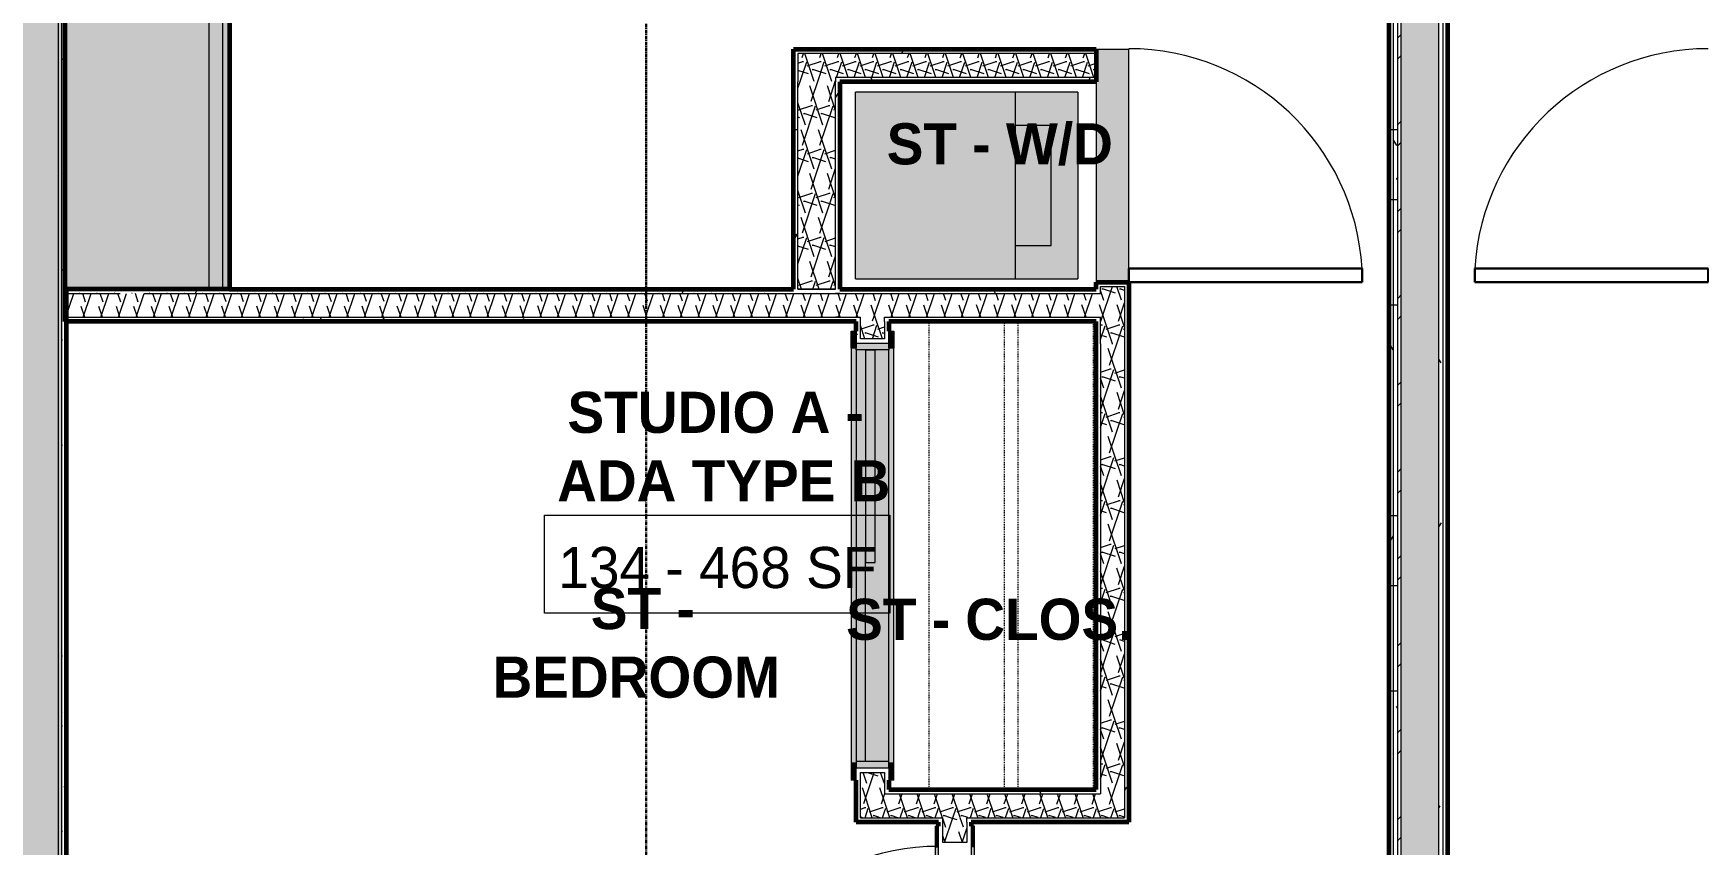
# Model space of a CAD drawing. Header units: inches. Extents: x -4110 to -1807, y 9775 to 11251.
# Drawn here: x -2916.7 to -2673.8, y 10570.9 to 10689.2 of the extents above; entities that cross this region are included whole.
import ezdxf

# ---------------------------------------------------------------- set-up
doc = ezdxf.new("R2010")
doc.units = ezdxf.units.IN
doc.header["$MEASUREMENT"] = 0
doc.linetypes.add('Dash', pattern=[0.25, 0.125, -0.125])
doc.linetypes.add('Grid Line 1_2_', pattern=[0.875, 0.5, -0.125, 0.125, -0.125])
for name, color, linetype, lineweight in [('0-1', 7, 'Continuous', 5), ('0-2', 7, 'Continuous', 9), ('A-AREA-IDEN', 2, 'Continuous', 9), ('A-DOOR', 31, 'Continuous', 18), ('A-DOOR-3', 7, 'Continuous', 9), ('A-DOOR-4', 50, 'Continuous', 30), ('A-DOOR-FRAM-1', 31, 'Continuous', 18), ('A-DOOR-FRAM-2', 7, 'Continuous', 9), ('A-WALL', 113, 'Continuous', 18), ('A-WALL-1', 8, 'Continuous', 5), ('A-WALL-5', 250, 'Continuous', 60), ('A-WALL-6', 10, 'Continuous', 18), ('A-WALL-PATT-1', 7, 'Continuous', 9), ('A-WALL-PATT-2', 253, 'Continuous', 9), ('A-WALL-PATT-4', 111, 'Continuous', 9), ('I-WALL-4', 2, 'Continuous', 5), ('I-WALL-5', 2, 'Continuous', 60), ('P-SANR-FIXT-1', 135, 'Continuous', 9), ('P-SANR-FIXT-2', 7, 'Continuous', 9), ('Q-CASE-1', 7, 'Continuous', 9), ('Q-CASE-6', 253, 'Continuous', 9), ('Q-CASE-7', 250, 'Continuous', 60), ('Q-CASE-HDLN-1', 7, 'Dash', 9), ('S-GRID-1', 1, 'Grid Line 1_2_', 30)]:
    doc.layers.add(name, color=color, linetype=linetype, lineweight=lineweight)
doc.styles.add('Century Gothic', font='ufonts.com_century-gothic.ttf', dxfattribs={"height": 6})
doc.styles.add('Century Gothic_B', font='GOTHICB.TTF', dxfattribs={"height": 6})
pattern_1 = [(0, (0, 0), (20.48, 5.12), [0.845, -14.515, 0.845, -14.515, -81.92]), (0, (0, 0), (20.48, 5.12), [-30.72, 0.845, -29.875, 0.845, -14.515, -35.84]), (0, (0, 0), (20.48, 5.12), [-76.8, 0.845, -9.395, 0.845, -24.755]), (120, (7.68, 2.56), (-14.67405, 15.1762003), [0.845, -14.515, 0.845, -14.515, -81.92]), (120, (7.68, 2.56), (-14.67405, 15.1762003), [-30.72, 0.845, -29.875, 0.845, -14.515, -35.84]), (120, (7.68, 2.56), (-14.67405, 15.1762003), [-76.8, 0.845, -9.395, 0.845, -24.755]), (240, (10.24, 12.8), (-5.80595, -20.2962003), [0.845, -14.515, 0.845, -14.515, -81.92]), (240, (10.24, 12.8), (-5.80595, -20.2962003), [-30.72, 0.845, -29.875, 0.845, -14.515, -35.84]), (240, (10.24, 12.8), (-5.80595, -20.2962003), [-76.8, 0.845, -9.395, 0.845, -24.755])]
pattern_2 = [(161.57, (0.32, 0.32), (-2.560496185, -0.000537386), [0, -18.214, 2.022, 0]), (18.43, (-0.32, 0.32), (-2.560496185, 0.000537386), [0, -18.214, 2.022, 0]), (108.43, (0.32, 0.32), (1.27922091, -6.400876726), [6.07, -14.166]), (71.57, (-0.32, 0.32), (1.27922091, 6.400876726), [6.07, -14.166])]

# ---------------------------------------------------------------- blocks, each defined once
blk = doc.blocks.new('SWING - SINGLE - FLUSH - SWING - OFFSET PIVOT - 34_ x 80_ - DRYWALL FRAME-3983854-ENLARGED RCP - 1ST FLOOR PLAN - WEST')
at = {"layer": 'A-DOOR-3'}
blk.add_arc((17, -2.37), 34.07, 180, 266.6343, dxfattribs=at)
at = {"layer": 'A-DOOR-4'}
for p, q in [((15, -2.37), (15, -36.38)), ((17, -2.37), (15, -2.37)), ((17, -2.37), (17, -36.38)), ((17, -36.38), (15, -36.38))]:
    blk.add_line(p, q, dxfattribs=at)
blk = doc.blocks.new('SLIDING - FLUSH - SLIDING - FLUSH - 5-0 x 6-8-3934327-ENLARGED RCP - 1ST FLOOR PLAN - WEST')
at = {"layer": 'A-DOOR'}
for points in [[(-30.25, 3), (-32.75, 3), (-32.75, 2.25), (-30.25, 2.25)], [(30.25, 2.38), (30.25, 3), (-30.25, 3), (-30.25, 2.25), (30.25, 2.25)], [(32.75, 2.38), (32.75, 3), (30.25, 3), (30.25, 2.25), (32.75, 2.25)], [(1, 2.25), (-30, 2.25), (-30, 0.87), (1, 0.87)], [(30, 0.87), (-1, 0.87), (-1, -0.5), (30, -0.5)], [(-30.25, -3.25), (-30.25, -2.5), (-32.75, -2.5), (-32.75, -3.25), (-31, -3.25)], [(30.25, -3.25), (30.25, -2.5), (-30.25, -2.5), (-30.25, -3.25), (30.14, -3.25)], [(32.75, -3.25), (32.75, -2.5), (30.25, -2.5), (30.25, -3.25), (31, -3.25)]]:
    blk.add_hatch(color=256, dxfattribs=at).paths.add_polyline_path(points, flags=0)
at = {"layer": 'A-DOOR-FRAM-1'}
for points in [[(-30, 2.25), (-31, 2.25), (-31, -2.5), (-30, -2.5), (-30, 0.87)], [(31, 2.25), (30, 2.25), (30, -2.5), (31, -2.5)]]:
    blk.add_hatch(color=256, dxfattribs=at).paths.add_polyline_path(points, flags=0)
h = blk.add_hatch(color=256, dxfattribs=at)
h.paths.add_polyline_path([(30, -0.5), (-1, -0.5), (-1, 0.87), (-30, 0.87), (-30, -2.5), (30, -2.5)], flags=0)
h.paths.add_polyline_path([(30, 0.87), (30, 2.25), (1, 2.25), (1, 0.87), (9.61, 0.87)], flags=0)
at = {"layer": 'A-DOOR-3'}
for p, q in [((-32.75, 2.25), (-32.75, 3)), ((-30.25, 3), (-32.75, 3)), ((30.25, 3), (-30.25, 3)), ((-30.25, 3), (-30.25, 2.25)), ((30.25, 2.25), (30.25, 3)), ((30.25, 3), (32.75, 3)), ((32.75, 3), (32.75, 2.25)), ((-32.75, 2.25), (-30.25, 2.25)), ((1, 2.25), (-30, 2.25)), ((-30, 2.25), (-30, 0.87)), ((-30, 0.87), (1, 0.87)), ((30, 0.87), (-1, 0.87)), ((-1, 0.87), (-1, -0.5)), ((1, 2.25), (1, 0.87)), ((30, 0.87), (30, -0.5)), ((32.75, 2.25), (30.25, 2.25)), ((-1, -0.5), (30, -0.5)), ((-32.75, -3.25), (-32.75, -2.5)), ((-30.25, -2.5), (-32.75, -2.5)), ((-32.75, -3.25), (-30.25, -3.25)), ((-30.25, -2.5), (-30.25, -3.25)), ((-30.25, -3.25), (30.25, -3.25)), ((30.25, -2.5), (32.75, -2.5)), ((30.25, -3.25), (30.25, -2.5)), ((32.75, -3.25), (30.25, -3.25)), ((32.75, -2.5), (32.75, -3.25))]:
    blk.add_line(p, q, dxfattribs=at)
at = {"layer": 'A-DOOR-FRAM-2'}
for p, q in [((-30, 2.25), (-31, 2.25)), ((-31, -2.5), (-31, 2.25)), ((-30, 2.25), (-30, -2.5)), ((30, 2.25), (1, 2.25)), ((30, -2.5), (30, 2.25)), ((30, 2.25), (31, 2.25)), ((31, 2.25), (31, -2.5)), ((-31, -2.5), (-30, -2.5)), ((-30, -2.5), (30, -2.5)), ((31, -2.5), (30, -2.5))]:
    blk.add_line(p, q, dxfattribs=at)
blk = doc.blocks.new('SWING - SINGLE - FLUSH - SWING - FLUSH - 2-10 x 6-8 - PRIVACY-3983845-ENLARGED RCP - 1ST FLOOR PLAN - WEST')
at = {"layer": 'A-DOOR-FRAM-1'}
for points in [[(-20, 2.38), (-17, 2.38), (-17, 2.88), (-20, 2.88)], [(-17, 2.38), (17, 2.38), (17, 2.88), (-17, 2.88)], [(17, 2.38), (20, 2.38), (20, 2.88), (17, 2.88)], [(-20, -2.87), (-17, -2.87), (-17, -2.37), (-20, -2.37)], [(-17, -2.87), (17, -2.87), (17, -2.37), (-17, -2.37)], [(17, -2.87), (20, -2.87), (20, -2.37), (17, -2.37)]]:
    blk.add_hatch(color=256, dxfattribs=at).paths.add_polyline_path(points, flags=0)
at = {"layer": 'A-DOOR-3'}
blk.add_arc((17, -2.37), 34.07, 180, 266.6343, dxfattribs=at)
at = {"layer": 'A-DOOR-4'}
for p, q in [((15, -2.37), (15, -36.38)), ((17, -2.37), (15, -2.37)), ((17, -2.37), (17, -36.38)), ((17, -36.38), (15, -36.38))]:
    blk.add_line(p, q, dxfattribs=at)
at = {"layer": 'A-DOOR-FRAM-2'}
for p, q in [((-17, 2.88), (-20, 2.88)), ((-20, 2.88), (-20, 2.38)), ((17, 2.88), (-17, 2.88)), ((-17, 2.88), (-17, 2.38)), ((20, 2.88), (17, 2.88)), ((17, 2.88), (17, 2.38)), ((20, 2.88), (20, 2.38)), ((-20, 2.38), (-17, 2.38)), ((-17, 2.38), (17, 2.38)), ((17, 2.38), (20, 2.38)), ((-17, -2.37), (-20, -2.37)), ((-20, -2.87), (-20, -2.37)), ((17, -2.37), (-17, -2.37)), ((-17, -2.87), (-17, -2.37)), ((20, -2.37), (17, -2.37)), ((17, -2.87), (17, -2.37)), ((20, -2.87), (20, -2.37)), ((-20, -2.87), (-17, -2.87)), ((-17, -2.87), (17, -2.87)), ((17, -2.87), (20, -2.87))]:
    blk.add_line(p, q, dxfattribs=at)
blk = doc.blocks.new('OD_CW_Closet - OD_CW_Closet-3786619-ENLARGED RCP - 1ST FLOOR PLAN - WEST')
at = {"layer": 'Q-CASE-HDLN-1'}
for p, q in [((68.99, 24), (0.74, 24)), ((0.74, 13), (68.99, 13)), ((0.74, 11), (68.99, 11)), ((0.74, 0), (68.99, 0))]:
    blk.add_line(p, q, dxfattribs=at)
blk = doc.blocks.new('SWING - SINGLE - FLUSH - SWING - OFFSET PIVOT - 34_ x 80_ - DRYWALL FRAME-3983855-ENLARGED RCP - 1ST FLOOR PLAN - WEST')
at = {"layer": 'A-DOOR-3'}
blk.add_arc((17, 2.37), 34.07, 93.3657, 180, dxfattribs=at)
at = {"layer": 'A-DOOR-4'}
for p, q in [((15, 2.37), (15, 36.38)), ((17, 36.38), (15, 36.38)), ((17, 2.37), (17, 36.38)), ((17, 2.37), (15, 2.37))]:
    blk.add_line(p, q, dxfattribs=at)
blk = doc.blocks.new('Stacked Washer and Dryer - 26_x25_ - Private-3627842-ENLARGED RCP - 1ST FLOOR PLAN - WEST')
at = {"layer": 'P-SANR-FIXT-1'}
blk.add_hatch(color=256, dxfattribs=at).paths.add_polyline_path([(29.04, 13.62), (0, 13.62), (0, -13.63), (32.44, -13.63), (32.44, 13.62)], flags=0)
at = {"layer": 'P-SANR-FIXT-2'}
for p, q in [((32.44, 13.62), (0, 13.62)), ((0, -13.63), (0, 13.62)), ((23.34, -13.63), (23.34, 13.62)), ((32.44, 13.62), (32.44, -13.63)), ((28.53, 8.75), (23.34, 8.75)), ((28.53, -8.75), (28.53, 8.75)), ((23.34, -8.75), (28.53, -8.75)), ((0, -13.63), (32.44, -13.63))]:
    blk.add_line(p, q, dxfattribs=at)
blk = doc.blocks.new('OD_CW_Base Cabinet - OD_CW_Base Cabinet-3857769-ENLARGED RCP - 1ST FLOOR PLAN - WEST')
at = {"layer": 'Q-CASE-6'}
for points in [[(0.74, -1), (162.69, -1), (162.69, 0), (0.74, 0)], [(0.74, -3), (162.69, -3), (162.69, -1), (0.74, -1)], [(0.74, -14.43), (0.74, -24), (162.69, -24), (162.69, -3), (0.74, -3)]]:
    blk.add_hatch(color=256, dxfattribs=at).paths.add_polyline_path(points, flags=0)
at = {"layer": 'Q-CASE-1'}
for p, q in [((0.74, 0), (0.74, -1)), ((162.69, 0), (0.74, 0)), ((162.69, -1), (0.74, -1)), ((0.74, -1), (0.74, -3)), ((162.69, -1), (0.74, -1)), ((162.69, -1), (162.69, 0)), ((162.69, -3), (162.69, -1)), ((0.74, -3), (0.74, -24)), ((162.69, -3), (0.74, -3)), ((162.69, -24), (162.69, -3)), ((162.69, -24), (0.74, -24))]:
    blk.add_line(p, q, dxfattribs=at)
at = {"layer": 'Q-CASE-7'}
for p, q in [((0.74, -24), (0.74, 0)), ((0.74, 0), (162.69, 0)), ((162.69, 0), (162.69, -24)), ((162.69, -24), (0.74, -24))]:
    blk.add_line(p, q, dxfattribs=at)
blk = doc.blocks.new('CTR - 1st Phase - Unit Layouts_rvt-1-ENLARGED RCP - 1ST FLOOR PLAN - WEST')
at = {"layer": 'A-WALL-1'}
blk.add_hatch(color=256, dxfattribs=at).paths.add_polyline_path([(-2761.7, 10652.91), (-2756.95, 10652.91), (-2756.95, 10686.91), (-2761.7, 10686.91), (-2761.7, 10653.41)], flags=0)
at = {"layer": 'A-WALL-PATT-1'}
h = blk.add_hatch(dxfattribs=at)
h.set_pattern_fill('FP_1', color=256, style=0, pattern_type=2)
h.set_pattern_definition(pattern_1)
h.paths.add_polyline_path([(-2805.82, 10686.29), (-2761.7, 10686.29), (-2761.7, 10686.91), (-2805.82, 10686.91), (-2805.82, 10686.69)], flags=0)
h = blk.add_hatch(dxfattribs=at)
h.set_pattern_fill('FP_1', color=256, style=0, pattern_type=2)
h.set_pattern_definition(pattern_1)
h.paths.add_polyline_path([(-2805.2, 10651.91), (-2805.2, 10686.29), (-2805.82, 10686.28), (-2805.82, 10651.91)], flags=0)
h = blk.add_hatch(dxfattribs=at)
h.set_pattern_fill('FP_1', color=256, style=0, pattern_type=2)
h.set_pattern_definition(pattern_1)
h.paths.add_polyline_path([(-2796.82, 10682.16), (-2761.7, 10682.16), (-2761.7, 10682.79), (-2799.7, 10682.79), (-2799.7, 10682.16), (-2799.07, 10682.16)], flags=0)
h = blk.add_hatch(dxfattribs=at)
h.set_pattern_fill('FP_1', color=256, style=0, pattern_type=2)
h.set_pattern_definition(pattern_1)
h.paths.add_polyline_path([(-2799.7, 10651.91), (-2799.07, 10651.91), (-2799.07, 10682.16), (-2799.7, 10682.16), (-2799.7, 10660.67)], flags=0)
h = blk.add_hatch(dxfattribs=at)
h.set_pattern_fill('FP_1', color=256, style=0, pattern_type=2)
h.set_pattern_definition(pattern_1)
h.paths.add_polyline_path([(-2911.89, 10651.29), (-2904.26, 10651.29), (-2904.26, 10651.91), (-2911.89, 10651.91), (-2911.89, 10651.3)], flags=0)
h.paths.add_polyline_path([(-2889.07, 10651.29), (-2799.07, 10651.29), (-2799.07, 10651.91), (-2900.51, 10651.91), (-2900.51, 10651.29), (-2891.07, 10651.29)], flags=0)
h = blk.add_hatch(dxfattribs=at)
h.set_pattern_fill('FP_1', color=256, style=0, pattern_type=2)
h.set_pattern_definition(pattern_1)
h.paths.add_polyline_path([(-2792.57, 10651.29), (-2761.7, 10651.29), (-2761.7, 10651.91), (-2799.07, 10651.91), (-2799.07, 10651.29), (-2796.7, 10651.29)], flags=0)
h = blk.add_hatch(dxfattribs=at)
h.set_pattern_fill('FP_1', color=256, style=0, pattern_type=2)
h.set_pattern_definition(pattern_1)
h.paths.add_polyline_path([(-2814.62, 10647.16), (-2799.07, 10647.16), (-2799.07, 10647.79), (-2911.89, 10647.79), (-2911.89, 10647.16), (-2881.98, 10647.16)], flags=0)
h = blk.add_hatch(dxfattribs=at)
h.set_pattern_fill('FP_1', color=256, style=0, pattern_type=2)
h.set_pattern_definition(pattern_1)
h.paths.add_polyline_path([(-2796.7, 10574.16), (-2796.07, 10574.16), (-2796.07, 10581.41), (-2794.32, 10581.41), (-2794.32, 10582.04), (-2796.7, 10582.04), (-2796.7, 10574.79)], flags=0)
h.paths.add_polyline_path([(-2796.7, 10644.04), (-2794.32, 10644.04), (-2794.32, 10644.66), (-2796.07, 10644.66), (-2796.07, 10647.16), (-2796.7, 10647.16), (-2796.7, 10644.66)], flags=0)
h = blk.add_hatch(dxfattribs=at)
h.set_pattern_fill('FP_1', color=256, style=0, pattern_type=2)
h.set_pattern_definition(pattern_1)
h.paths.add_polyline_path([(-2792.57, 10578.29), (-2791.95, 10578.29), (-2791.95, 10582.04), (-2794.32, 10582.04), (-2794.32, 10581.41), (-2792.57, 10581.41), (-2792.57, 10578.53)], flags=0)
h.paths.add_polyline_path([(-2794.32, 10644.04), (-2791.95, 10644.04), (-2791.95, 10647.16), (-2792.57, 10647.15), (-2792.57, 10644.66), (-2794.32, 10644.66)], flags=0)
h = blk.add_hatch(dxfattribs=at)
h.set_pattern_fill('FP_1', color=256, style=0, pattern_type=2)
h.set_pattern_definition(pattern_1)
h.paths.add_polyline_path([(-2761.07, 10578.29), (-2761.07, 10643.92), (-2761.7, 10643.92), (-2761.7, 10578.29)], flags=0)
h = blk.add_hatch(dxfattribs=at)
h.set_pattern_fill('FP_1', color=256, style=0, pattern_type=2)
h.set_pattern_definition(pattern_1)
h.paths.add_polyline_path([(-2756.95, 10574.16), (-2756.95, 10643.92), (-2757.57, 10643.92), (-2757.57, 10574.16)], flags=0)
h = blk.add_hatch(dxfattribs=at)
h.set_pattern_fill('FP_1', color=256, style=0, pattern_type=2)
h.set_pattern_definition(pattern_1)
h.paths.add_polyline_path([(-2780.57, 10578.29), (-2761.7, 10578.29), (-2761.7, 10578.91), (-2791.95, 10578.91), (-2791.95, 10578.29), (-2780.94, 10578.29)], flags=0)
h = blk.add_hatch(dxfattribs=at)
h.set_pattern_fill('FP_1', color=256, style=0, pattern_type=2)
h.set_pattern_definition(pattern_1)
h.paths.add_polyline_path([(-2784.07, 10475.54), (-2784.07, 10489.91), (-2782.32, 10489.91), (-2782.32, 10490.54), (-2784.7, 10490.54), (-2784.67, 10476.14), (-2784.08, 10475.54)], flags=0)
h.paths.add_polyline_path([(-2783.94, 10524.54), (-2782.32, 10524.54), (-2782.32, 10525.16), (-2784.07, 10525.16), (-2784.07, 10528.79), (-2784.7, 10528.79), (-2784.7, 10524.54), (-2784.07, 10524.54)], flags=0)
h.paths.add_polyline_path([(-2784.7, 10532.29), (-2784.07, 10532.32), (-2784.07, 10535.91), (-2782.32, 10535.91), (-2782.32, 10536.54), (-2784.7, 10536.54), (-2784.7, 10532.91)], flags=0)
h.paths.add_polyline_path([(-2783.94, 10570.54), (-2782.32, 10570.54), (-2782.32, 10571.16), (-2784.07, 10571.16), (-2784.07, 10574.16), (-2784.7, 10574.16), (-2784.7, 10570.54), (-2784.07, 10570.54)], flags=0)
h = blk.add_hatch(dxfattribs=at)
h.set_pattern_fill('FP_1', color=256, style=0, pattern_type=2)
h.set_pattern_definition(pattern_1)
h.paths.add_polyline_path([(-2779.95, 10475.54), (-2779.95, 10490.54), (-2782.32, 10490.54), (-2782.32, 10489.91), (-2780.57, 10489.91), (-2780.57, 10475.54)], flags=0)
h.paths.add_polyline_path([(-2779.95, 10524.54), (-2779.97, 10536.54), (-2782.32, 10536.54), (-2782.32, 10535.91), (-2780.57, 10535.91), (-2780.57, 10525.16), (-2782.32, 10525.16), (-2782.32, 10524.54), (-2780.57, 10524.54)], flags=0)
h.paths.add_polyline_path([(-2779.95, 10570.54), (-2779.95, 10574.16), (-2780.57, 10574.16), (-2780.57, 10571.16), (-2782.32, 10571.16), (-2782.32, 10570.54), (-2780.57, 10570.54)], flags=0)
at = {"layer": 'A-WALL-PATT-2'}
h = blk.add_hatch(dxfattribs=at)
h.set_pattern_fill('FP_2', color=256, style=0, pattern_type=2)
h.set_pattern_definition(pattern_2)
h.paths.add_polyline_path([(-2805.2, 10682.79), (-2761.7, 10682.79), (-2761.7, 10686.29), (-2805.2, 10686.29)], flags=0)
h = blk.add_hatch(dxfattribs=at)
h.set_pattern_fill('FP_2', color=256, style=0, pattern_type=2)
h.set_pattern_definition(pattern_2)
h.paths.add_polyline_path([(-2805.2, 10651.91), (-2799.7, 10651.91), (-2799.7, 10682.79), (-2805.2, 10682.79), (-2805.2, 10660.67)], flags=0)
h = blk.add_hatch(dxfattribs=at)
h.set_pattern_fill('FP_2', color=256, style=0, pattern_type=2)
h.set_pattern_definition(pattern_2)
h.paths.add_polyline_path([(-2814.62, 10647.79), (-2799.7, 10647.79), (-2799.7, 10651.29), (-2911.89, 10651.29), (-2911.89, 10647.85), (-2912.07, 10647.79), (-2881.98, 10647.79)], flags=0)
h = blk.add_hatch(dxfattribs=at)
h.set_pattern_fill('FP_2', color=256, style=0, pattern_type=2)
h.set_pattern_definition(pattern_2)
h.paths.add_polyline_path([(-2792.57, 10647.79), (-2761.07, 10647.8), (-2761.07, 10651.29), (-2799.7, 10651.29), (-2799.7, 10647.79), (-2796.07, 10647.79)], flags=0)
h = blk.add_hatch(dxfattribs=at)
h.set_pattern_fill('FP_2', color=256, style=0, pattern_type=2)
h.set_pattern_definition(pattern_2)
h.paths.add_polyline_path([(-2757.57, 10643.92), (-2757.57, 10652.29), (-2761.07, 10652.29), (-2761.07, 10643.92), (-2759.32, 10643.92)], flags=0)
h = blk.add_hatch(dxfattribs=at)
h.set_pattern_fill('FP_2', color=256, style=0, pattern_type=2)
h.set_pattern_definition(pattern_2)
h.paths.add_polyline_path([(-2796.07, 10574.79), (-2792.57, 10574.79), (-2792.57, 10581.41), (-2796.07, 10581.41), (-2796.07, 10578.29)], flags=0)
h.paths.add_polyline_path([(-2794.32, 10644.66), (-2792.57, 10644.66), (-2792.57, 10647.79), (-2796.07, 10647.79), (-2796.07, 10644.66)], flags=0)
h = blk.add_hatch(dxfattribs=at)
h.set_pattern_fill('FP_2', color=256, style=0, pattern_type=2)
h.set_pattern_definition(pattern_2)
h.paths.add_polyline_path([(-2759.32, 10574.79), (-2757.57, 10574.79), (-2757.57, 10643.92), (-2761.07, 10643.92), (-2761.07, 10574.79)], flags=0)
h = blk.add_hatch(dxfattribs=at)
h.set_pattern_fill('FP_2', color=256, style=0, pattern_type=2)
h.set_pattern_definition(pattern_2)
h.paths.add_polyline_path([(-2792.57, 10574.79), (-2761.07, 10574.81), (-2761.07, 10578.29), (-2792.57, 10578.29), (-2792.57, 10574.84)], flags=0)
h = blk.add_hatch(dxfattribs=at)
h.set_pattern_fill('FP_2', color=256, style=0, pattern_type=2)
h.set_pattern_definition(pattern_2)
h.paths.add_polyline_path([(-2784.07, 10475.54), (-2780.57, 10475.54), (-2780.57, 10489.91), (-2784.07, 10489.91), (-2784.07, 10475.87)], flags=0)
h.paths.add_polyline_path([(-2782.32, 10525.16), (-2780.57, 10525.16), (-2780.57, 10535.91), (-2784.07, 10535.91), (-2784.07, 10525.16)], flags=0)
h.paths.add_polyline_path([(-2784.07, 10571.16), (-2780.57, 10571.16), (-2780.57, 10574.79), (-2784.07, 10574.79), (-2784.07, 10574.16)], flags=0)
at = {"layer": 'A-WALL-5'}
for p, q in [((-2805.82, 10686.91), (-2761.7, 10686.91)), ((-2805.82, 10686.29), (-2805.82, 10686.91)), ((-2805.82, 10682.16), (-2805.82, 10686.29)), ((-2761.7, 10686.91), (-2761.7, 10682.16)), ((-2805.82, 10651.91), (-2805.82, 10682.16)), ((-2761.7, 10682.16), (-2799.07, 10682.16)), ((-2799.07, 10682.16), (-2799.07, 10651.91)), ((-2912.07, 10647.16), (-2912.07, 10651.91)), ((-2888.07, 10651.91), (-2805.82, 10651.91)), ((-2799.07, 10651.91), (-2761.7, 10651.91)), ((-2761.7, 10651.91), (-2761.7, 10652.91)), ((-2761.7, 10652.91), (-2756.95, 10652.91)), ((-2756.95, 10652.91), (-2756.95, 10643.92)), ((-2799.07, 10647.16), (-2912.07, 10647.16)), ((-2796.7, 10647.16), (-2799.07, 10647.16)), ((-2796.7, 10645.79), (-2796.7, 10647.16)), ((-2791.95, 10647.16), (-2791.95, 10645.79)), ((-2761.7, 10647.16), (-2791.95, 10647.16)), ((-2761.7, 10643.92), (-2761.7, 10647.16)), ((-2761.7, 10578.91), (-2761.7, 10643.92)), ((-2756.95, 10643.92), (-2756.95, 10574.16)), ((-2796.7, 10574.16), (-2796.7, 10580.29)), ((-2791.95, 10580.29), (-2791.95, 10578.91)), ((-2791.95, 10578.91), (-2761.7, 10578.91)), ((-2796.07, 10574.16), (-2796.7, 10574.16)), ((-2791.95, 10574.16), (-2796.07, 10574.16)), ((-2784.7, 10574.16), (-2791.95, 10574.16)), ((-2784.7, 10573.54), (-2784.7, 10574.16)), ((-2779.95, 10574.16), (-2779.95, 10573.54)), ((-2761.7, 10574.16), (-2779.95, 10574.16)), ((-2757.57, 10574.16), (-2761.7, 10574.16)), ((-2756.95, 10574.16), (-2757.57, 10574.16))]:
    blk.add_line(p, q, dxfattribs=at)
at = {"layer": 'A-WALL-6'}
for p, q in [((-2761.7, 10686.29), (-2805.2, 10686.29)), ((-2805.2, 10686.29), (-2805.2, 10682.79)), ((-2761.7, 10686.91), (-2756.95, 10686.91)), ((-2756.95, 10652.91), (-2756.95, 10686.91)), ((-2805.2, 10682.79), (-2805.2, 10682.16)), ((-2761.7, 10682.79), (-2799.7, 10682.79)), ((-2799.7, 10682.79), (-2799.7, 10682.16)), ((-2805.2, 10651.91), (-2805.2, 10682.16)), ((-2799.7, 10651.91), (-2799.7, 10682.16)), ((-2761.7, 10682.16), (-2761.7, 10652.91)), ((-2912.07, 10651.29), (-2904.26, 10651.29)), ((-2904.26, 10651.29), (-2904.01, 10651.29)), ((-2900.51, 10651.29), (-2799.7, 10651.29)), ((-2805.2, 10651.91), (-2799.7, 10651.91)), ((-2799.7, 10651.91), (-2805.2, 10651.91)), ((-2799.7, 10651.29), (-2799.07, 10651.29)), ((-2799.07, 10651.29), (-2799.7, 10651.29)), ((-2799.07, 10651.29), (-2761.7, 10651.29)), ((-2761.7, 10651.29), (-2761.07, 10651.29)), ((-2761.07, 10651.29), (-2761.07, 10652.29)), ((-2761.07, 10652.29), (-2759.32, 10652.29)), ((-2759.32, 10652.29), (-2757.57, 10652.29)), ((-2757.57, 10652.29), (-2757.57, 10643.92)), ((-2912.07, 10647.79), (-2799.7, 10647.79)), ((-2799.7, 10647.79), (-2799.07, 10647.79)), ((-2799.07, 10647.79), (-2799.7, 10647.79)), ((-2799.07, 10647.79), (-2796.07, 10647.79)), ((-2796.07, 10647.16), (-2796.07, 10647.79)), ((-2796.07, 10644.66), (-2796.07, 10647.16)), ((-2792.57, 10647.16), (-2792.57, 10647.79)), ((-2792.57, 10647.79), (-2761.7, 10647.79)), ((-2792.57, 10647.16), (-2792.57, 10644.66)), ((-2761.7, 10647.79), (-2761.07, 10647.79)), ((-2761.07, 10643.92), (-2761.07, 10647.79)), ((-2794.32, 10644.66), (-2796.07, 10644.66)), ((-2792.57, 10644.66), (-2794.32, 10644.66)), ((-2761.07, 10643.92), (-2761.07, 10578.29)), ((-2757.57, 10643.92), (-2757.57, 10574.79)), ((-2796.07, 10574.79), (-2796.07, 10581.41)), ((-2796.07, 10581.41), (-2794.32, 10581.41)), ((-2794.32, 10581.41), (-2792.57, 10581.41)), ((-2792.57, 10581.41), (-2792.57, 10578.29)), ((-2792.57, 10578.29), (-2791.95, 10578.29)), ((-2791.95, 10578.29), (-2761.7, 10578.29)), ((-2761.7, 10578.29), (-2761.07, 10578.29)), ((-2796.07, 10574.79), (-2792.57, 10574.79)), ((-2792.57, 10574.79), (-2791.95, 10574.79)), ((-2791.95, 10574.79), (-2784.07, 10574.79)), ((-2784.07, 10574.16), (-2784.07, 10574.79)), ((-2784.07, 10571.16), (-2784.07, 10574.16)), ((-2780.57, 10574.16), (-2780.57, 10574.79)), ((-2780.57, 10574.79), (-2761.7, 10574.79)), ((-2780.57, 10574.16), (-2780.57, 10571.16)), ((-2761.7, 10574.79), (-2761.07, 10574.79)), ((-2761.07, 10574.79), (-2757.57, 10574.79)), ((-2782.32, 10571.16), (-2784.07, 10571.16)), ((-2780.57, 10571.16), (-2782.32, 10571.16))]:
    blk.add_line(p, q, dxfattribs=at)
at = {"layer": '0-2'}
for name, p, rotation in [('OD_CW_Base Cabinet - OD_CW_Base Cabinet-3857769-ENLARGED RCP - 1ST FLOOR PLAN - WEST', (-2888.07, 10814.6), 270.0000000000032), ('SWING - SINGLE - FLUSH - SWING - OFFSET PIVOT - 34_ x 80_ - DRYWALL FRAME-3983855-ENLARGED RCP - 1ST FLOOR PLAN - WEST', (-2759.32, 10669.91), 269.9999999999723), ('SWING - SINGLE - FLUSH - SWING - OFFSET PIVOT - 34_ x 80_ - DRYWALL FRAME-3983854-ENLARGED RCP - 1ST FLOOR PLAN - WEST', (-2670.12, 10669.91), 270.0000000000269), ('OD_CW_Closet - OD_CW_Closet-3786619-ENLARGED RCP - 1ST FLOOR PLAN - WEST', (-2786.11, 10647.9), 270.0000000000189), ('SLIDING - FLUSH - SLIDING - FLUSH - 5-0 x 6-8-3934327-ENLARGED RCP - 1ST FLOOR PLAN - WEST', (-2794.45, 10613.04), 90.00000000004364), ('SWING - SINGLE - FLUSH - SWING - FLUSH - 2-10 x 6-8 - PRIVACY-3983845-ENLARGED RCP - 1ST FLOOR PLAN - WEST', (-2782.32, 10553.54), 270.0000000000309)]:
    blk.add_blockref(name, p, dxfattribs=dict(at, rotation=rotation))
blk.add_blockref('Stacked Washer and Dryer - 26_x25_ - Private-3627842-ENLARGED RCP - 1ST FLOOR PLAN - WEST', (-2796.82, 10667.04), dxfattribs=at)
blk = doc.blocks.new('CTR - 1st Phase - Structure_rvt-1-ENLARGED RCP - 1ST FLOOR PLAN - WEST')
at = {"layer": 'S-GRID-1'}
blk.add_line((-2827.32, 9774.88), (-2827.32, 11217.93), dxfattribs=at)

msp = doc.modelspace()

# ---------------------------------------------------------------- hatches: boundary and pattern name
at = {"layer": 'A-WALL-PATT-4'}
h = msp.add_hatch(dxfattribs=at)
h.set_pattern_fill('FP_1', color=256, style=0, pattern_type=2)
h.set_pattern_definition(pattern_1)
h.paths.add_polyline_path([(-2718.35, 10475.54), (-2718.35, 10814.49), (-2718.97, 10814.49), (-2718.97, 10475.54)], flags=0)
h = msp.add_hatch(dxfattribs=at)
h.set_pattern_fill('FP_1', color=256, style=0, pattern_type=2)
h.set_pattern_definition(pattern_1)
h.paths.add_polyline_path([(-2717.72, 10475.54), (-2717.72, 10814.49), (-2718.35, 10814.49), (-2718.35, 10475.54)], flags=0)
h = msp.add_hatch(dxfattribs=at)
h.set_pattern_fill('FP_3', color=256, style=0, pattern_type=2)
h.set_pattern_definition([(45, (0, 0), (-6.335677, 6.335677), []), (45, (0, 9.6), (-6.335677, 6.335677), [])])
h.paths.add_polyline_path([(-2717.72, 10475.54), (-2717.22, 10475.54), (-2717.22, 10814.49), (-2717.72, 10814.49), (-2717.72, 10475.87)], flags=0)
h = msp.add_hatch(dxfattribs=at)
h.set_pattern_fill('FP_2', color=256, style=0, pattern_type=2)
h.set_pattern_definition(pattern_2)
h.paths.add_polyline_path([(-2711.72, 10475.54), (-2711.72, 10814.49), (-2717.22, 10814.49), (-2717.22, 10475.54), (-2713.58, 10475.54)], flags=0)
h = msp.add_hatch(dxfattribs=at)
h.set_pattern_fill('FP_1', color=256, style=0, pattern_type=2)
h.set_pattern_definition(pattern_1)
h.paths.add_polyline_path([(-2711.1, 10476.16), (-2711.1, 10814.49), (-2711.72, 10814.49), (-2711.72, 10476.16)], flags=0)
h = msp.add_hatch(dxfattribs=at)
h.set_pattern_fill('FP_1', color=256, style=0, pattern_type=2)
h.set_pattern_definition(pattern_1)
h.paths.add_polyline_path([(-2710.47, 10476.16), (-2710.47, 10814.49), (-2711.1, 10814.49), (-2711.1, 10476.16)], flags=0)
h = msp.add_hatch(dxfattribs=at)
h.set_pattern_fill('FP_2', color=256, style=0, pattern_type=2)
h.set_pattern_definition(pattern_2)
h.paths.add_polyline_path([(-2913.01, 10452.04), (-2913.01, 10813.49), (-2918.51, 10813.49), (-2918.51, 10452.04)], flags=0)
h = msp.add_hatch(dxfattribs=at)
h.set_pattern_fill('FP_1', color=256, style=0, pattern_type=2)
h.set_pattern_definition(pattern_1)
h.paths.add_polyline_path([(-2912.51, 10457.54), (-2911.89, 10457.54), (-2911.89, 10647.79), (-2912.07, 10647.79), (-2911.89, 10647.85), (-2911.89, 10651.91), (-2912.07, 10651.91), (-2912.07, 10813.49), (-2912.51, 10813.49), (-2912.51, 10457.57)], flags=0)
at = {"layer": 'I-WALL-4'}
msp.add_hatch(color=256, dxfattribs=at).paths.add_polyline_path([(-2912.51, 10457.54), (-2912.51, 10813.49), (-2913.01, 10813.49), (-2913.01, 10457.54)], flags=0)

# ---------------------------------------------------------------- linework, layer by layer
at = {"layer": 'A-AREA-IDEN', "flags": 128}
msp.add_lwpolyline([(-2842.14, 10618.95), (-2791.8, 10618.95), (-2791.8, 10604.62), (-2842.14, 10604.62)], close=True, dxfattribs=at)
at = {"layer": 'A-WALL'}
for p, q in [((-2718.35, 10475.54), (-2718.35, 10814.49)), ((-2717.72, 10475.54), (-2717.72, 10814.49)), ((-2717.22, 10475.54), (-2717.22, 10814.49)), ((-2711.72, 10475.54), (-2711.72, 10814.49)), ((-2711.1, 10476.16), (-2711.1, 10814.49)), ((-2913.01, 10457.54), (-2913.01, 10813.49)), ((-2912.51, 10457.54), (-2912.51, 10813.49))]:
    msp.add_line(p, q, dxfattribs=at)
at = {"layer": 'I-WALL-5'}
for p, q in [((-2718.97, 10476.16), (-2718.97, 10814.49)), ((-2710.47, 10814.49), (-2710.47, 10476.16)), ((-2911.89, 10651.91), (-2911.89, 10496.91))]:
    msp.add_line(p, q, dxfattribs=at)

# ---------------------------------------------------------------- block references
at = {"layer": '0-1'}
for name in ['CTR - 1st Phase - Structure_rvt-1-ENLARGED RCP - 1ST FLOOR PLAN - WEST', 'CTR - 1st Phase - Unit Layouts_rvt-1-ENLARGED RCP - 1ST FLOOR PLAN - WEST']:
    msp.add_blockref(name, (0, 0), dxfattribs=at)

# ---------------------------------------------------------------- texts
at = {"layer": 'A-AREA-IDEN', "char_height": 6, "attachment_point": 1}
for s, insert, width, style in [('ST - W/D', (-2792.25, 10676.1), 40.804, 'Century Gothic_B'), ('STUDIO A -', (-2838.8, 10636.93), 52.722, 'Century Gothic_B'), ('ADA TYPE B', (-2840.3, 10626.93), 56.358, 'Century Gothic_B'), ('134 - 468 SF', (-2840.14, 10614.29), 55.954, 'Century Gothic'), ('ST -', (-2835.4, 10608.3), 16.766, 'Century Gothic_B'), ('ST - CLOS.', (-2798.17, 10606.74), 49.086, 'Century Gothic_B'), ('BEDROOM', (-2849.73, 10598.3), 51.51, 'Century Gothic_B')]:
    msp.add_mtext(s, dxfattribs=dict(at, insert=insert, width=width, style=style))

doc.saveas('drawing.dxf')
